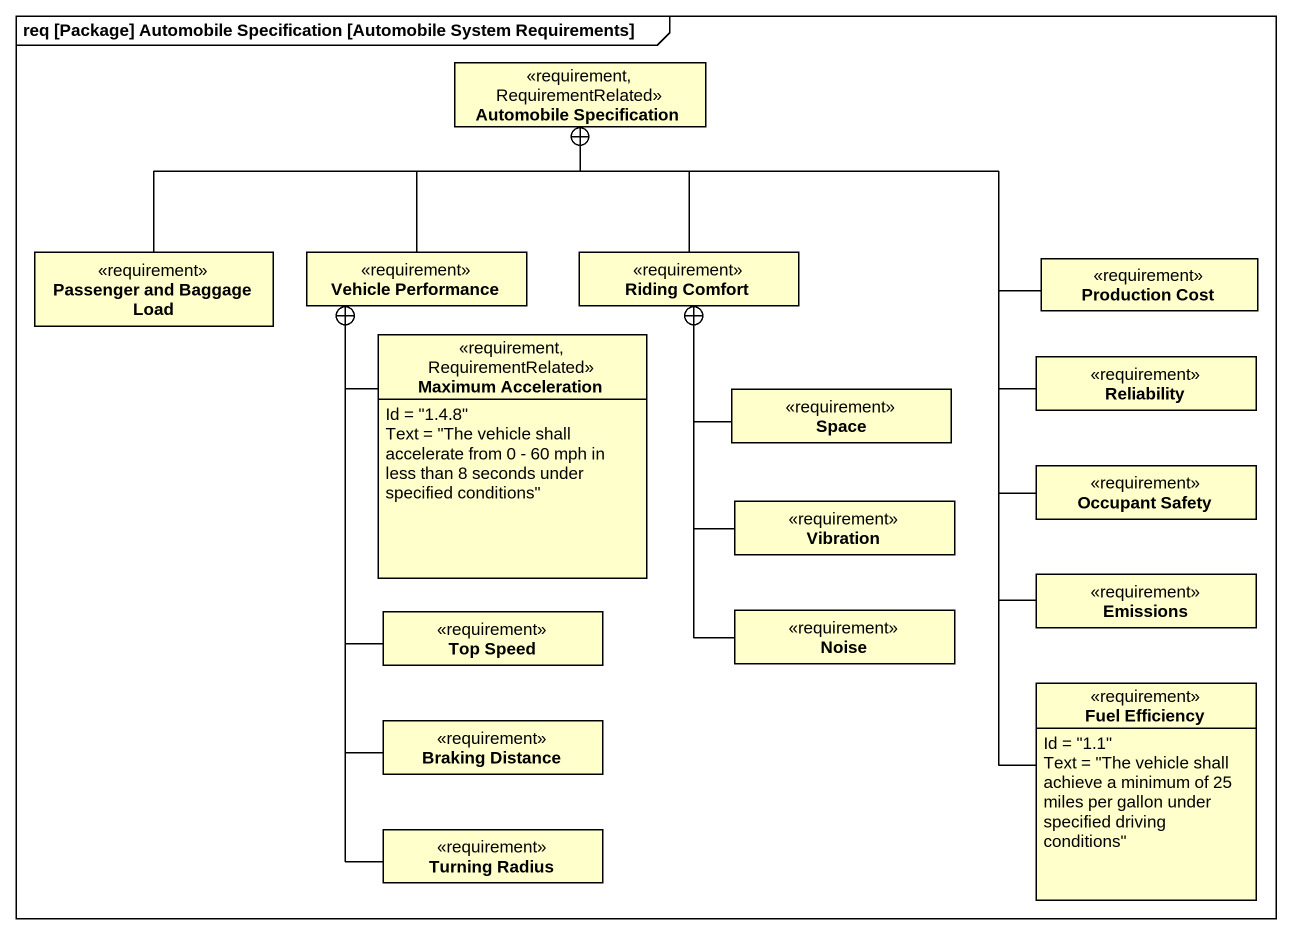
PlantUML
@startuml
mainframe req [Package] Automobile Specification [Automobile System Requirements]
hide circle
hide empty members
class "Automobile Specification" as Automobile_Specification <<requirement, RequirementRelated>>
class "Passenger and Baggage Load" as Passenger_and_Baggage_Load <<requirement>>
class "Vehicle Performance" as Vehicle_Performance <<requirement>>
class "Riding Comfort" as Riding_Comfort <<requirement>>
class "Production Cost" as Production_Cost <<requirement>>
class "Maximum Acceleration" as Maximum_Acceleration <<requirement, RequirementRelated>> {
  Id = "1.4.8"
  Text = "The vehicle shall accelerate from 0 - 60 mph in less than 8 seconds under specified conditions"
}
class Reliability <<requirement>>
class Space <<requirement>>
class Vibration <<requirement>>
class "Occupant Safety" as Occupant_Safety <<requirement>>
class Emissions <<requirement>>
class "Top Speed" as Top_Speed <<requirement>>
class Noise <<requirement>>
class "Braking Distance" as Braking_Distance <<requirement>>
class "Fuel Efficiency" as Fuel_Efficiency <<requirement>> {
  Id = "1.1"
  Text = "The vehicle shall achieve a minimum of 25 miles per gallon under specified driving conditions"
}
class "Turning Radius" as Turning_Radius <<requirement>>
Passenger_and_Baggage_Load -right-+ Automobile_Specification
Vehicle_Performance -up-+ Automobile_Specification
Riding_Comfort -up-+ Automobile_Specification
Production_Cost -left-+ Automobile_Specification
Maximum_Acceleration -up-+ Vehicle_Performance
Reliability -left-+ Automobile_Specification
Space -up-+ Riding_Comfort
Vibration -up-+ Riding_Comfort
Occupant_Safety -up-+ Automobile_Specification
Emissions -up-+ Automobile_Specification
Top_Speed -up-+ Vehicle_Performance
Noise -up-+ Riding_Comfort
Braking_Distance -up-+ Vehicle_Performance
Fuel_Efficiency -up-+ Automobile_Specification
Turning_Radius -up-+ Vehicle_Performance
@enduml
